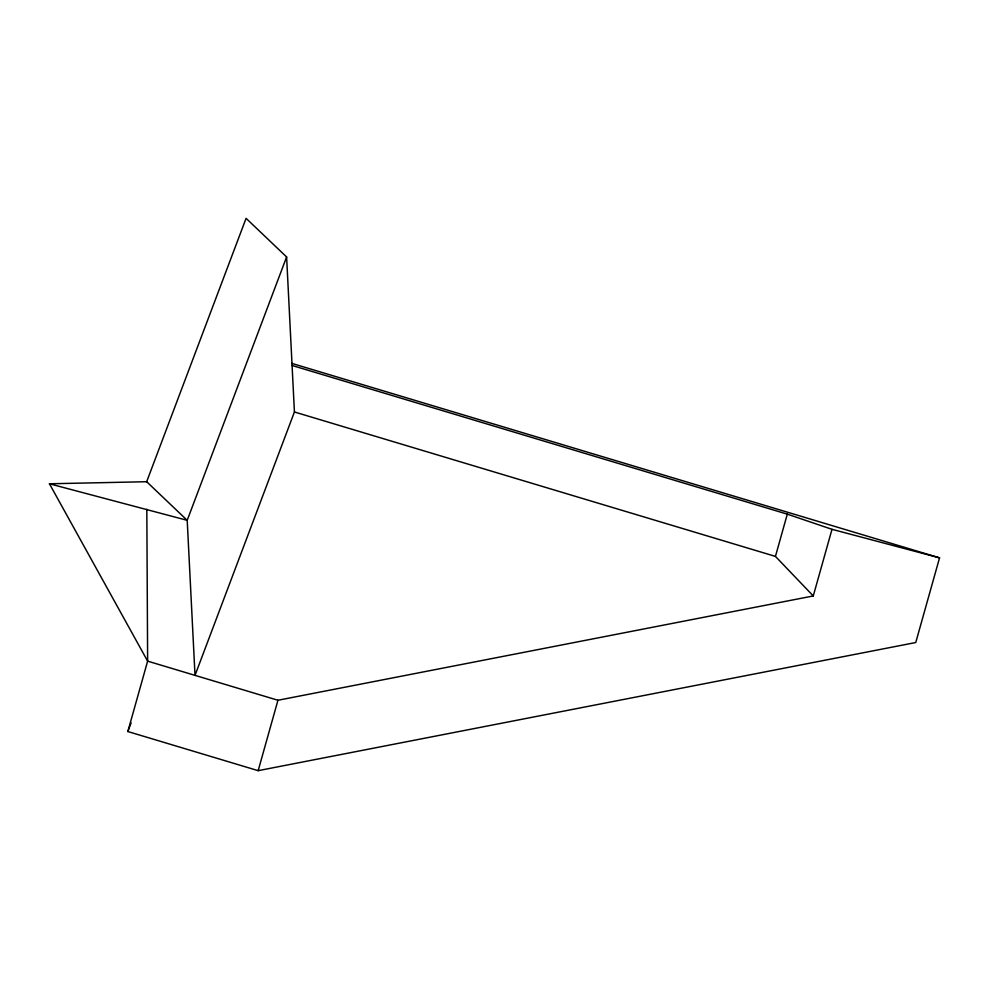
<?xml version="1.0" encoding="UTF-8"?>
<svg xmlns="http://www.w3.org/2000/svg" width="989" height="989" viewBox="0 0 989 989"><rect width="100%" height="100%" fill="white"/><g stroke="black" fill="none" stroke-linecap="round" stroke-linejoin="round"><path stroke-width="1.48" d="M291.594 363.322L939.55 557.858L915.752 642.529L258.166 770.666L127.841 731.539L147.633 661.134L146.817 509.31M258.166 770.666L277.946 700.261L813.267 595.947L831.996 529.325L787.306 514.156L292.076 365.473M813.267 595.947L775.438 556.399L787.306 514.156M277.946 700.261L147.633 661.134L49.45 483.782L187.205 520.325L146.669 481.717L246.076 218.334L286.612 256.955L294.425 411.98L195.018 675.363L187.205 520.325L286.612 256.955M127.841 731.539L131.104 722.897M49.45 483.782L146.669 481.717M831.996 529.325L939.55 557.858M294.425 411.98L775.438 556.399"/></g></svg>
